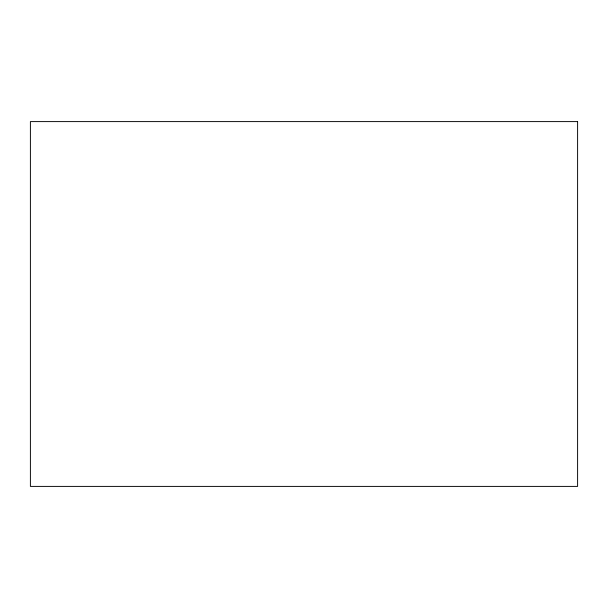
<?xml version="1.0" encoding="UTF-8"?>
<svg xmlns="http://www.w3.org/2000/svg" width="608" height="608" viewBox="0 0 608 608"><rect width="100%" height="100%" fill="white"/><g stroke="black" fill="none" stroke-linecap="round" stroke-linejoin="round"><path stroke-width="0.91" d="M577.6 121.6L30.4 121.6L30.4 486.4L577.6 486.4L577.6 121.6"/></g></svg>
